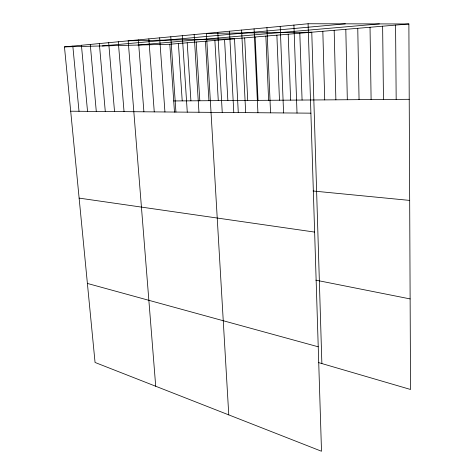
<?xml version="1.0" encoding="UTF-8"?>
<svg xmlns="http://www.w3.org/2000/svg" width="475" height="475" viewBox="0 0 475 475"><rect width="100%" height="100%" fill="white"/><g stroke="black" fill="none" stroke-linecap="round" stroke-linejoin="round"><path stroke-width="0.71" d="M308.091 23.75L321.51 451.25L95.053 362.467L64.463 46.882L308.091 23.75L408.88 23.97L410.537 389.476L318.422 362.55M102.297 45.938L345.361 23.833M137.988 45.042L379.4 23.904M64.463 46.882L169.824 44.252L408.88 23.97M173.713 100.949L409.224 99.305M70.698 111.203L310.899 113.163M313.025 190.998L409.682 200.408M79.123 198.111L314.628 232.085M315.827 280.155L410.127 298.918M87.394 283.444L318.232 346.798M72.829 46.087L79.004 111.275M81.427 45.267L87.531 111.34M90.262 44.43L96.288 111.411M99.34 43.569L105.284 111.488M108.68 42.685L114.534 111.56M118.287 41.77L124.046 111.637M155.711 386.246L128.179 40.832L234.496 38.766L238.284 112.682M138.356 39.864L143.895 111.803M148.847 38.867L154.256 111.886M159.653 37.846L164.932 111.975M170.792 36.783L175.928 112.064M169.824 44.252L174.485 112.153M178.41 43.522L182.216 100.89M187.197 42.774L190.914 100.831M182.287 35.696L187.269 112.153M194.15 34.568L198.96 112.248M196.205 42.014L199.815 100.771M228.772 414.889L206.399 33.404L311.772 32.211L321.872 363.553M205.426 41.23L208.935 100.706M217.782 32.324L222.241 112.438M214.878 40.428L218.28 100.641M224.562 39.603L227.852 100.575M229.514 31.208L233.783 112.533M241.609 30.062L245.67 112.634M244.684 37.899L247.718 100.433M255.14 37.014L258.032 100.362M254.078 28.88L257.919 112.729M266.938 27.657L270.548 112.836M265.869 36.1L268.613 100.29M280.214 26.398L283.575 112.943M276.883 35.168L279.478 100.213M288.2 34.206L290.623 100.136M299.82 33.22L302.076 100.053M293.924 25.098L297.017 113.05M322.828 31.273L324.716 99.898M334.174 30.311L335.878 99.821M345.812 29.319L347.32 99.738M357.764 28.31L359.058 99.655M370.031 27.265L371.106 99.572M382.63 26.196L383.473 99.489M395.574 25.098L396.174 99.4"/></g></svg>
